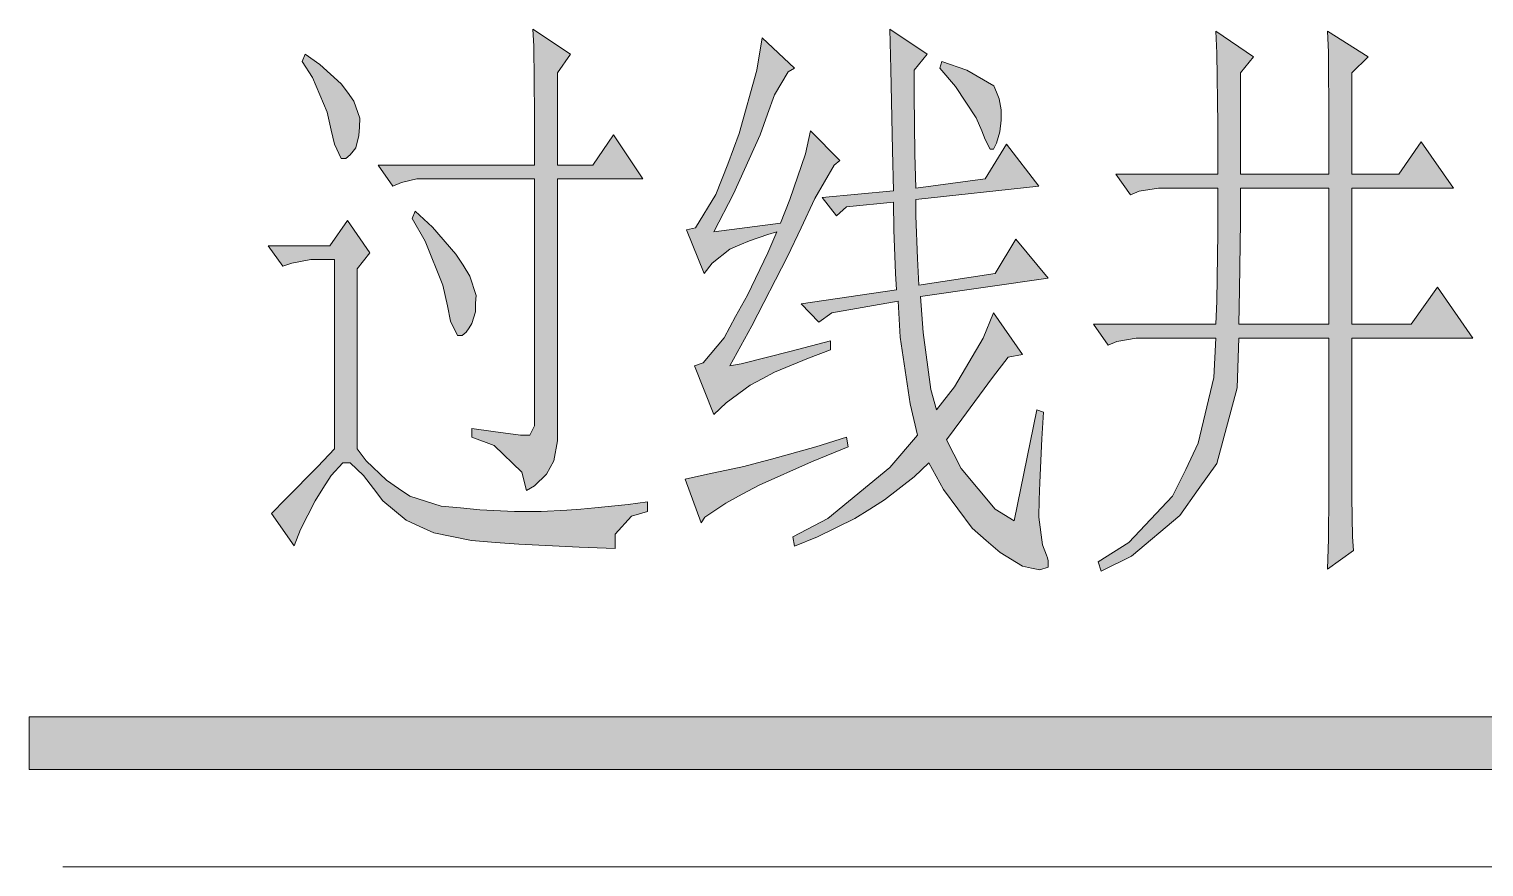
# Model space of a CAD drawing. Header units: millimetres. Extents: x -4415 to 173792, y -78716 to 47289.
# Drawn here: x 12924 to 15921, y -11479 to -9754 of the extents above; entities that cross this region are included whole.
import ezdxf

# ---------------------------------------------------------------- set-up
doc = ezdxf.new("R2010")
doc.units = ezdxf.units.MM

msp = doc.modelspace()

# ---------------------------------------------------------------- hatches: boundary and pattern name
h = msp.add_hatch(color=0)
h.dxf.hatch_style = 2
h.paths.add_polyline_path([(13965.2, -10034.1), (13965.2, -9928.9), (13964.1, -9789.3), (13962, -9753.9), (14039.3, -9805.4), (14012.4, -9844), (14012.4, -10034.1), (14085.4, -10034.1), (14128.4, -9971.8), (14188.5, -10062), (14012.4, -10062), (14012.4, -10576.2), (14012.4, -10601.9), (14004.9, -10642.7), (13997.4, -10656.7), (13989.9, -10670.6), (13965.2, -10694.3), (13949.1, -10703.9), (13939.4, -10666.3), (13882.5, -10611.6), (13836.4, -10594.4), (13836.4, -10576.2), (13880.4, -10582.6), (13936.2, -10590.1), (13945.9, -10590.1), (13955.5, -10590.1), (13965.2, -10570.8), (13965.2, -10551.5), (13965.2, -10062), (13736.6, -10062), (13722.6, -10062), (13691.5, -10069.5), (13673.2, -10077), (13643.2, -10034.1)])
h = msp.add_hatch(color=0)
h.dxf.hatch_style = 2
h.paths.add_polyline_path([(14751, -10104.9), (14751, -10138.2), (14754.2, -10226.2), (14757.4, -10281), (14914.2, -10257.3), (14957.1, -10186.5), (15023.7, -10267), (14760.7, -10304.6), (14766, -10378.6), (14782.1, -10495.7), (14793.9, -10537.5), (14830.4, -10490.3), (14889.5, -10390.5), (14911, -10337.9), (14971.1, -10423.7), (14941, -10429.1), (14908.8, -10471), (14845.5, -10556.8), (14814.3, -10599.8), (14844.4, -10658.8), (14914.2, -10742.6), (14953.9, -10766.2), (15000.1, -10537.5), (15014, -10542.9), (15010.8, -10597.6), (15006.5, -10687.8), (15005.4, -10723.2), (15004.4, -10758.7), (15011.9, -10815.6), (15020.5, -10837), (15022.6, -10842.4), (15023.7, -10848.8), (15023.7, -10852.1), (15023.7, -10861.7), (15006.5, -10867.1), (14989.3, -10863.9), (14971.1, -10859.6), (14924.9, -10831.7), (14895.9, -10807), (14866.9, -10781.2), (14807.9, -10701.8), (14777.8, -10647), (14747.8, -10676), (14686.6, -10723.2), (14656.5, -10742.6), (14625.4, -10761.9), (14548.1, -10799.5), (14500.9, -10818.8), (14497.7, -10799.5), (14569.6, -10761.9), (14697.3, -10656.7), (14754.2, -10590.1), (14739.2, -10525.7), (14718.8, -10388.3), (14714.5, -10314.2), (14578.2, -10337.9), (14551.3, -10357.2), (14514.8, -10319.6), (14711.3, -10290.6), (14709.1, -10257.3), (14705.9, -10167.2), (14704.8, -10110.3), (14608.2, -10119.9), (14587.8, -10138.2), (14557.8, -10100.6), (14704.8, -10086.7), (14702.7, -10002.9), (14699.5, -9836.5), (14697.3, -9753.9), (14774.6, -9805.4), (14747.8, -9838.7), (14747.8, -9889.1), (14748.9, -10010.4), (14751, -10081.3), (14893.8, -10062), (14937.8, -9991.1), (15004.4, -10077)])
h = msp.add_hatch(color=0)
h.paths.add_polyline_path([(15373.6, -10052.3), (15373.6, -9950.3), (15371.5, -9803.3), (15369.3, -9758.2), (15446.6, -9810.8), (15419.8, -9844), (15419.8, -10052.3), (15602.3, -10052.3), (15602.3, -9948.2), (15601.2, -9801.1), (15599.1, -9758.2), (15682.8, -9810.8), (15649.5, -9844), (15649.5, -10052.3), (15746.1, -10052.3), (15792.3, -9985.7), (15858.9, -10081.3), (15649.5, -10081.3), (15649.5, -10361.5), (15771.9, -10361.5), (15825.6, -10285.3), (15898.6, -10390.5), (15649.5, -10390.5), (15649.5, -10666.3), (15649.5, -10717.9), (15650.6, -10799.5), (15652.7, -10827.4), (15599.1, -10866), (15601.2, -10803.8), (15602.3, -10711.4), (15602.3, -10680.3), (15602.3, -10390.5), (15416.6, -10390.5), (15413.4, -10492.4), (15371.5, -10648.1), (15332.8, -10701.8), (15295.3, -10755.4), (15195.4, -10839.2), (15133.2, -10870.3), (15126.7, -10851), (15190.1, -10811.3), (15280.2, -10715.7), (15307.1, -10661), (15332.8, -10606.2), (15365, -10471), (15369.3, -10390.5), (15226.6, -10390.5), (15205.1, -10390.5), (15165.4, -10396.9), (15147.1, -10404.4), (15117.1, -10361.5), (15369.3, -10361.5), (15371.5, -10314.2), (15373.6, -10173.6), (15373.6, -10081.3), (15273.8, -10081.3), (15251.3, -10081.3), (15211.5, -10087.7), (15193.3, -10095.2), (15163.2, -10052.3)])
h.paths.add_polyline_path([(15419.8, -10081.3), (15419.8, -10150), (15417.6, -10290.6), (15416.6, -10361.5), (15602.3, -10361.5), (15602.3, -10081.3)])
h = msp.add_hatch(color=0)
h.dxf.hatch_style = 2
h.paths.add_polyline_path([(14434.3, -9772.1), (14500.9, -9834.4), (14488, -9841.9), (14460.1, -9889.1), (14445.1, -9928.9), (14430, -9971.8), (14375.3, -10093.1), (14334.5, -10171.5), (14471.9, -10153.2), (14491.2, -10104.9), (14523.4, -10010.4), (14534.2, -9963.2), (14594.3, -10024.4), (14582.5, -10034.1), (14542.7, -10102.8), (14514.8, -10162.9), (14486.9, -10221.9), (14412.9, -10364.7), (14367.8, -10447.4), (14391.4, -10443.1), (14494.4, -10417.3), (14575, -10395.8), (14575, -10414.1), (14529.9, -10431.2), (14460.1, -10460.2), (14434.3, -10474.2), (14409.6, -10487.1), (14360.3, -10523.6), (14334.5, -10547.2), (14294.8, -10447.4), (14313, -10440.9), (14356, -10389.4), (14379.6, -10345.4), (14404.3, -10301.4), (14446.1, -10214.4), (14464.4, -10171.5), (14446.1, -10176.8), (14408.6, -10189.7), (14388.2, -10198.3), (14367.8, -10206.9), (14331.3, -10235.9), (14315.2, -10257.3), (14278.7, -10167.2), (14296.9, -10162.9), (14338.8, -10094.2), (14363.5, -10031.9), (14387.1, -9968.6), (14423.6, -9838.7)])
h = msp.add_hatch(color=0)
h.dxf.hatch_style = 2
h.paths.add_polyline_path([(13486.4, -9820.4), (13492.9, -9805.4), (13522.9, -9826.9), (13566.9, -9866.6), (13579.8, -9883.8), (13592.7, -9902), (13605.6, -9937.4), (13604.5, -9955.7), (13603.4, -9972.9), (13597, -9998.6), (13591.6, -10005.1), (13585.2, -10012.6), (13576.6, -10020.1), (13573.4, -10020.1), (13566.9, -10020.1), (13553, -9991.1), (13546.5, -9962.1), (13538, -9924.6), (13507.9, -9853.7)])
h = msp.add_hatch(color=0)
h.dxf.hatch_style = 2
h.paths.add_polyline_path([(14800.4, -9834.4), (14804.7, -9820.4), (14856.2, -9838.7), (14912, -9870.9), (14917.4, -9883.8), (14922.8, -9897.7), (14927.1, -9920.3), (14927.1, -9929.9), (14927.1, -9941.7), (14923.8, -9965.4), (14920.6, -9977.2), (14917.4, -9989), (14911, -10000.8), (14907.7, -10000.8), (14904.5, -10000.8), (14893.8, -9981.5), (14887.3, -9963.2), (14875.5, -9936.4), (14832.6, -9872)])
h = msp.add_hatch(color=0)
h.dxf.hatch_style = 2
h.paths.add_polyline_path([(13712.9, -10143.6), (13719.4, -10128.5), (13754.8, -10161.8), (13803.1, -10217.6), (13818.1, -10240.2), (13832.1, -10262.7), (13845, -10302.4), (13843.9, -10318.5), (13843.9, -10335.7), (13836.4, -10360.4), (13831, -10369), (13824.6, -10377.6), (13816, -10385.1), (13812.8, -10385.1), (13806.3, -10385.1), (13792.4, -10355), (13785.9, -10323.9), (13776.3, -10281), (13739.8, -10190.8)])
h = msp.add_hatch(color=0)
h.dxf.hatch_style = 2
h.paths.add_polyline_path([(13600.2, -10618), (13618.5, -10642.7), (13660.3, -10682.4), (13685, -10699.6), (13708.6, -10715.7), (13773.1, -10736.1), (13812.8, -10739.3), (13852.5, -10743.6), (13924.4, -10746.9), (13955.5, -10746.9), (13979.2, -10746.9), (14031.8, -10744.7), (14060.7, -10742.6), (14089.7, -10739.3), (14158.4, -10732.9), (14198.2, -10727.5), (14198.2, -10746.9), (14164.9, -10756.5), (14131.6, -10794.1), (14131.6, -10823.1), (14057.5, -10820.9), (13933, -10814.5), (13884.7, -10811.3), (13835.3, -10807), (13758, -10790.9), (13729, -10778), (13701.1, -10765.1), (13652.8, -10725.4), (13633.5, -10699.6), (13613.1, -10672.8), (13585.2, -10647), (13577.7, -10647), (13570.2, -10647), (13546.5, -10672.8), (13529.4, -10699.6), (13513.3, -10725.4), (13483.2, -10784.4), (13470.3, -10817.7), (13423.1, -10751.2), (13453.2, -10721.1), (13518.6, -10654.5), (13553, -10618), (13553, -10228.4), (13526.1, -10228.4), (13504.7, -10228.4), (13465, -10235.9), (13446.7, -10242.3), (13416.7, -10200.4), (13543.3, -10200.4), (13579.8, -10147.8), (13626, -10214.4), (13600.2, -10247.7)])
h = msp.add_hatch(color=0)
h.dxf.hatch_style = 2
h.paths.add_polyline_path([(14275.4, -10680.3), (14321.6, -10670.6), (14396.8, -10654.5), (14424.7, -10647), (14453.6, -10639.5), (14544.9, -10613.7), (14608.2, -10594.4), (14611.5, -10613.7), (14536.3, -10644.9), (14427.9, -10693.2), (14393.5, -10711.4), (14359.2, -10729.7), (14316.2, -10758.7), (14308.7, -10770.5)])
h = msp.add_hatch(color=0)
h.dxf.hatch_style = 2
h.paths.add_polyline_path([(12923.9, -11278.2), (12923.9, -11169.8), (18935.5, -11169.8), (18935.5, -11278.2)])

# ---------------------------------------------------------------- linework, layer by layer
at = {"color": 0, "lineweight": 0}
for points in [[(13965.2, -10034.1), (13965.2, -9928.9), (13964.1, -9789.3), (13962, -9753.9), (14039.3, -9805.4), (14012.4, -9844), (14012.4, -10034.1), (14085.4, -10034.1), (14128.4, -9971.8), (14188.5, -10062), (14012.4, -10062), (14012.4, -10576.2), (14012.4, -10601.9), (14004.9, -10642.7), (13997.4, -10656.7), (13989.9, -10670.6), (13965.2, -10694.3), (13949.1, -10703.9), (13939.4, -10666.3), (13882.5, -10611.6), (13836.4, -10594.4), (13836.4, -10576.2), (13880.4, -10582.6), (13936.2, -10590.1), (13945.9, -10590.1), (13955.5, -10590.1), (13965.2, -10570.8), (13965.2, -10551.5), (13965.2, -10062), (13736.6, -10062), (13722.6, -10062), (13691.5, -10069.5), (13673.2, -10077), (13643.2, -10034.1)], [(14751, -10104.9), (14751, -10138.2), (14754.2, -10226.2), (14757.4, -10281), (14914.2, -10257.3), (14957.1, -10186.5), (15023.7, -10267), (14760.7, -10304.6), (14766, -10378.6), (14782.1, -10495.7), (14793.9, -10537.5), (14830.4, -10490.3), (14889.5, -10390.5), (14911, -10337.9), (14971.1, -10423.7), (14941, -10429.1), (14908.8, -10471), (14845.5, -10556.8), (14814.3, -10599.8), (14844.4, -10658.8), (14914.2, -10742.6), (14953.9, -10766.2), (15000.1, -10537.5), (15014, -10542.9), (15010.8, -10597.6), (15006.5, -10687.8), (15005.4, -10723.2), (15004.4, -10758.7), (15011.9, -10815.6), (15020.5, -10837), (15022.6, -10842.4), (15023.7, -10848.8), (15023.7, -10852.1), (15023.7, -10861.7), (15006.5, -10867.1), (14989.3, -10863.9), (14971.1, -10859.6), (14924.9, -10831.7), (14895.9, -10807), (14866.9, -10781.2), (14807.9, -10701.8), (14777.8, -10647), (14747.8, -10676), (14686.6, -10723.2), (14656.5, -10742.6), (14625.4, -10761.9), (14548.1, -10799.5), (14500.9, -10818.8), (14497.7, -10799.5), (14569.6, -10761.9), (14697.3, -10656.7), (14754.2, -10590.1), (14739.2, -10525.7), (14718.8, -10388.3), (14714.5, -10314.2), (14578.2, -10337.9), (14551.3, -10357.2), (14514.8, -10319.6), (14711.3, -10290.6), (14709.1, -10257.3), (14705.9, -10167.2), (14704.8, -10110.3), (14608.2, -10119.9), (14587.8, -10138.2), (14557.8, -10100.6), (14704.8, -10086.7), (14702.7, -10002.9), (14699.5, -9836.5), (14697.3, -9753.9), (14774.6, -9805.4), (14747.8, -9838.7), (14747.8, -9889.1), (14748.9, -10010.4), (14751, -10081.3), (14893.8, -10062), (14937.8, -9991.1), (15004.4, -10077)], [(15373.6, -10052.3), (15373.6, -9950.3), (15371.5, -9803.3), (15369.3, -9758.2), (15446.6, -9810.8), (15419.8, -9844), (15419.8, -10052.3), (15602.3, -10052.3), (15602.3, -9948.2), (15601.2, -9801.1), (15599.1, -9758.2), (15682.8, -9810.8), (15649.5, -9844), (15649.5, -10052.3), (15746.1, -10052.3), (15792.3, -9985.7), (15858.9, -10081.3), (15649.5, -10081.3), (15649.5, -10361.5), (15771.9, -10361.5), (15825.6, -10285.3), (15898.6, -10390.5), (15649.5, -10390.5), (15649.5, -10666.3), (15649.5, -10717.9), (15650.6, -10799.5), (15652.7, -10827.4), (15599.1, -10866), (15601.2, -10803.8), (15602.3, -10711.4), (15602.3, -10680.3), (15602.3, -10390.5), (15416.6, -10390.5), (15413.4, -10492.4), (15371.5, -10648.1), (15332.8, -10701.8), (15295.3, -10755.4), (15195.4, -10839.2), (15133.2, -10870.3), (15126.7, -10851), (15190.1, -10811.3), (15280.2, -10715.7), (15307.1, -10661), (15332.8, -10606.2), (15365, -10471), (15369.3, -10390.5), (15226.6, -10390.5), (15205.1, -10390.5), (15165.4, -10396.9), (15147.1, -10404.4), (15117.1, -10361.5), (15369.3, -10361.5), (15371.5, -10314.2), (15373.6, -10173.6), (15373.6, -10081.3), (15273.8, -10081.3), (15251.3, -10081.3), (15211.5, -10087.7), (15193.3, -10095.2), (15163.2, -10052.3)], [(14434.3, -9772.1), (14500.9, -9834.4), (14488, -9841.9), (14460.1, -9889.1), (14445.1, -9928.9), (14430, -9971.8), (14375.3, -10093.1), (14334.5, -10171.5), (14471.9, -10153.2), (14491.2, -10104.9), (14523.4, -10010.4), (14534.2, -9963.2), (14594.3, -10024.4), (14582.5, -10034.1), (14542.7, -10102.8), (14514.8, -10162.9), (14486.9, -10221.9), (14412.9, -10364.7), (14367.8, -10447.4), (14391.4, -10443.1), (14494.4, -10417.3), (14575, -10395.8), (14575, -10414.1), (14529.9, -10431.2), (14460.1, -10460.2), (14434.3, -10474.2), (14409.6, -10487.1), (14360.3, -10523.6), (14334.5, -10547.2), (14294.8, -10447.4), (14313, -10440.9), (14356, -10389.4), (14379.6, -10345.4), (14404.3, -10301.4), (14446.1, -10214.4), (14464.4, -10171.5), (14446.1, -10176.8), (14408.6, -10189.7), (14388.2, -10198.3), (14367.8, -10206.9), (14331.3, -10235.9), (14315.2, -10257.3), (14278.7, -10167.2), (14296.9, -10162.9), (14338.8, -10094.2), (14363.5, -10031.9), (14387.1, -9968.6), (14423.6, -9838.7)], [(13486.4, -9820.4), (13492.9, -9805.4), (13522.9, -9826.9), (13566.9, -9866.6), (13579.8, -9883.8), (13592.7, -9902), (13605.6, -9937.4), (13604.5, -9955.7), (13603.4, -9972.9), (13597, -9998.6), (13591.6, -10005.1), (13585.2, -10012.6), (13576.6, -10020.1), (13573.4, -10020.1), (13566.9, -10020.1), (13553, -9991.1), (13546.5, -9962.1), (13538, -9924.6), (13507.9, -9853.7)], [(14800.4, -9834.4), (14804.7, -9820.4), (14856.2, -9838.7), (14912, -9870.9), (14917.4, -9883.8), (14922.8, -9897.7), (14927.1, -9920.3), (14927.1, -9929.9), (14927.1, -9941.7), (14923.8, -9965.4), (14920.6, -9977.2), (14917.4, -9989), (14911, -10000.8), (14907.7, -10000.8), (14904.5, -10000.8), (14893.8, -9981.5), (14887.3, -9963.2), (14875.5, -9936.4), (14832.6, -9872)], [(15419.8, -10081.3), (15419.8, -10150), (15417.6, -10290.6), (15416.6, -10361.5), (15602.3, -10361.5), (15602.3, -10081.3)], [(13712.9, -10143.6), (13719.4, -10128.5), (13754.8, -10161.8), (13803.1, -10217.6), (13818.1, -10240.2), (13832.1, -10262.7), (13845, -10302.4), (13843.9, -10318.5), (13843.9, -10335.7), (13836.4, -10360.4), (13831, -10369), (13824.6, -10377.6), (13816, -10385.1), (13812.8, -10385.1), (13806.3, -10385.1), (13792.4, -10355), (13785.9, -10323.9), (13776.3, -10281), (13739.8, -10190.8)], [(13600.2, -10618), (13618.5, -10642.7), (13660.3, -10682.4), (13685, -10699.6), (13708.6, -10715.7), (13773.1, -10736.1), (13812.8, -10739.3), (13852.5, -10743.6), (13924.4, -10746.9), (13955.5, -10746.9), (13979.2, -10746.9), (14031.8, -10744.7), (14060.7, -10742.6), (14089.7, -10739.3), (14158.4, -10732.9), (14198.2, -10727.5), (14198.2, -10746.9), (14164.9, -10756.5), (14131.6, -10794.1), (14131.6, -10823.1), (14057.5, -10820.9), (13933, -10814.5), (13884.7, -10811.3), (13835.3, -10807), (13758, -10790.9), (13729, -10778), (13701.1, -10765.1), (13652.8, -10725.4), (13633.5, -10699.6), (13613.1, -10672.8), (13585.2, -10647), (13577.7, -10647), (13570.2, -10647), (13546.5, -10672.8), (13529.4, -10699.6), (13513.3, -10725.4), (13483.2, -10784.4), (13470.3, -10817.7), (13423.1, -10751.2), (13453.2, -10721.1), (13518.6, -10654.5), (13553, -10618), (13553, -10228.4), (13526.1, -10228.4), (13504.7, -10228.4), (13465, -10235.9), (13446.7, -10242.3), (13416.7, -10200.4), (13543.3, -10200.4), (13579.8, -10147.8), (13626, -10214.4), (13600.2, -10247.7)], [(14275.4, -10680.3), (14321.6, -10670.6), (14396.8, -10654.5), (14424.7, -10647), (14453.6, -10639.5), (14544.9, -10613.7), (14608.2, -10594.4), (14611.5, -10613.7), (14536.3, -10644.9), (14427.9, -10693.2), (14393.5, -10711.4), (14359.2, -10729.7), (14316.2, -10758.7), (14308.7, -10770.5)], [(12923.9, -11278.2), (12923.9, -11169.8), (18935.5, -11169.8), (18935.5, -11278.2)]]:
    msp.add_lwpolyline(points, close=True, dxfattribs=at)
msp.add_lwpolyline([(12993.7, -11479), (18876.5, -11479)], dxfattribs=at)

doc.saveas('drawing.dxf')
